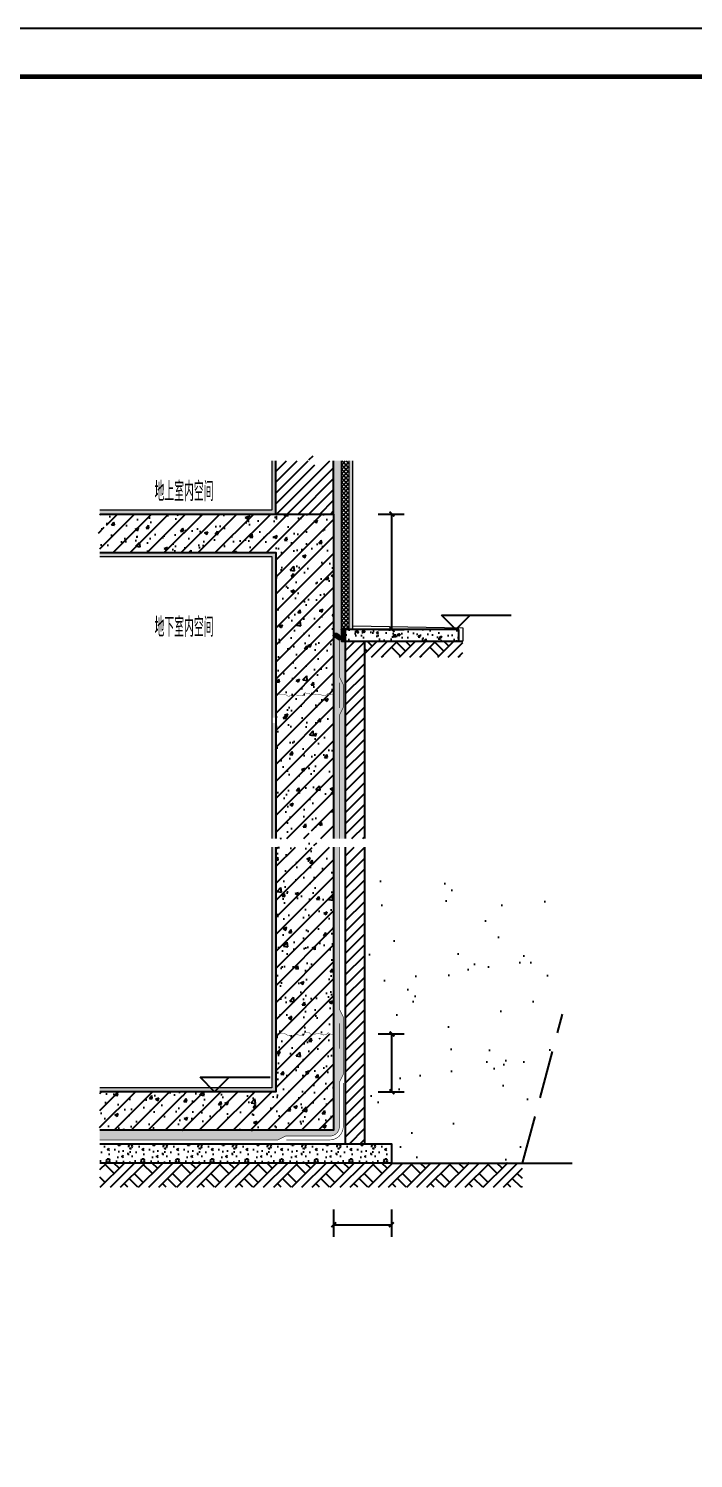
# Model space of a CAD drawing. Extents: x -737978 to 768813, y -372247 to 1140308.
# Drawn here: x -615993 to -609096, y -323813 to -308963 of the extents above; entities that cross this region are included whole.
import ezdxf

# ---------------------------------------------------------------- set-up
doc = ezdxf.new("R2010")
doc.units = 0
doc.header["$LTSCALE"] = 1000
doc.header["$MEASUREMENT"] = 0
doc.linetypes.add('DASH', pattern=[0.35, 0.25, -0.1])
doc.layers.get('0').update_dxf_attribs({"linetype": 'CONTINUOUS'})
for name, color, linetype in [('0-填充边线', 7, 'CONTINUOUS'), ('8', 8, 'CONTINUOUS'), ('DIM_ELEV', 3, 'CONTINUOUS'), ('J-COLU-梁柱', 30, 'CONTINUOUS'), ('J-WALL-墙线', 9, 'CONTINUOUS'), ('PUB_DIM', 3, 'CONTINUOUS'), ('PUB_TEXT', 7, 'CONTINUOUS'), ('PUB_TITLE', 4, 'CONTINUOUS'), ('填充', 8, 'CONTINUOUS')]:
    doc.layers.add(name, color=color, linetype=linetype)
doc.layers.add('粉刷层', color=8, linetype='CONTINUOUS', lineweight=5)
doc.styles.add('_TCH_DIM', font='SIMPLEX.shx', dxfattribs={"width": 0.8, "bigfont": 'GBCBIG.shx'})
pattern_1 = [(45, (-107196.823, -4747.148), (-28.0633, 28.0633), [])]
pattern_2 = [(37.5, (-107196.823, -4747.148), (-0.6299336, 19.2682377), [0, -15.2, 0, -17, 0, -16.25]), (7.5, (-107196.823, -4747.148), (17.697767, 28.2214607), [0, -8.2, 0, -13.7, 0, -5.25]), (327.5, (-107209.123, -4747.148), (31.1414186, 0.0565905), [0, -5, 0, -18, 0, -23.5]), (317.5, (-107209.123, -4747.148), (30.061266, 8.7767556), [0, -2.5, 0, -11.8, 0, -13.5])]

# ---------------------------------------------------------------- blocks, each defined once
blk = doc.blocks.new('_ArchTick')
at = {"color": 0, "linetype": 'ByBlock', "const_width": 0.4}
blk.add_lwpolyline([(-0.5, -0.5), (0.5, 0.5)], dxfattribs=at)
blk = doc.blocks.new('A$C284D2D22')
h = blk.add_hatch()
h.set_pattern_fill('ANSI37', color=8, scale=10, style=0)
h.set_pattern_definition([(45, (-111771.162, 70363.303), (-11.2253202, 11.2253202), []), (135, (-111771.162, 70363.303), (-11.2253202, -11.2253202), [])])
h.paths.add_polyline_path([(1345.9, 4258.6), (1305.8, 4258.6), (1305.8, 3382.2), (1325.8, 3382.2), (1345.9, 3382.2)])
h = blk.add_hatch()
h.set_pattern_fill('ANSI37', color=256, style=0)
h.set_pattern_definition([(45, (-111771.1615, 70363.303), (-1.122532015, 1.122532015), []), (135, (-111771.1615, 70363.303), (-1.122532015, -1.122532015), [])])
h.paths.add_polyline_path([(1266.4, 3360.2), (1265.9, 3349.3), (1295.9, 3328.3, 0.681902)])
h = blk.add_hatch()
h.set_pattern_fill('ANSI31', color=256, style=0)
h.set_pattern_definition([(45, (-111771.1615, 70363.303), (-1.122532015, 1.122532015), [])])
h.paths.add_polyline_path([(1305.8, 3322.2), (1325.8, 3322.2), (1325.8, 3382.2), (1305.8, 3382.2)])
h = blk.add_hatch()
h.set_pattern_fill('混凝土', color=256, scale=15, style=0)
h.set_pattern_definition([(50, (-111771.16, 70363.3), (107.58903, -9.41282), [11.25, -123.75]), (355, (-111771.16, 70363.3), (-20.8127, 112.82882), [9, -99]), (100.4514, (-111762.2, 70362.52), (86.77641, 103.41593), [9.56103, -105.17132]), (46.1842, (-111771.16, 70393.3), (160.08616, -24.82785), [16.875, -185.625]), (96.6356, (-111757.82, 70391.23), (140.1994, 146.11768), [14.34154, -157.75695]), (351.1842, (-111771.16, 70393.3), (140.1993, 146.1178), [13.5, -148.5]), (21, (-111756.16, 70385.8), (89.53606, -60.392834), [11.25, -123.75]), (326, (-111756.16, 70385.8), (36.4973, 108.77251), [9, -99]), (71.4514, (-111748.7, 70380.77), (126.033394, 48.379575), [9.56103, -105.17132]), (37.5, (-111771.16, 70363.303), (1.823978, 49.934078), [0, -97.8, 0, -100.5, 0, -99.375]), (7.5, (-111771.16, 70363.303), (39.46043, 59.161757), [0, -57.3, 0, -95.55, 0, -37.875]), (327.5, (-111804.61, 70363.303), (80.073365, -3.383231), [0, -37.5, 0, -117, 0, -155.25]), (317.5, (-111819.61, 70363.3), (87.477925, 15.015747), [0, -48.75, 0, -77.7, 0, -110.25])])
h.paths.add_polyline_path([(1915.9, 3322.2), (1915.9, 3382.2), (1325.8, 3382.2), (1325.8, 3322.2)])
h = blk.add_hatch()
h.set_pattern_fill('夯实土壤', color=8, scale=25, style=0)
h.set_pattern_definition([(45, (-111741.66, 70363.3), (-99.3485, 99.3485), []), (45, (-111689.16, 70363.3), (-99.3485, 99.3485), []), (45, (-111636.66, 70363.3), (-99.3485, 99.3485), []), (135, (-111741.66, 70363.3), (-99.3485, -99.3485), [66.25, -74.25]), (135, (-111715.41, 70389.55), (-99.3485, -99.3485), [66.25, -74.25]), (135, (-111689.16, 70415.8), (-99.3485, -99.3485), [66.25, -74.25])])
h.paths.add_polyline_path([(1425.9, 3322.2), (1425.9, 3239.3), (1935.9, 3239.3), (1935.9, 3322.2), (1915.9, 3322.2)])
h = blk.add_hatch()
h.set_pattern_fill('粉刷', color=8, scale=100, style=0)
h.set_pattern_definition([(37.5, (-114729.96, 78087.03), (-12.5987, 385.36475), [0, -304, 0, -340, 0, -325]), (7.5, (-114729.96, 78087.03), (353.9553, 564.4292), [0, -164, 0, -274, 0, -105]), (327.5, (-114975.96, 78087.03), (622.8284, 1.1318), [0, -100, 0, -360, 0, -470]), (317.5, (-114975.96, 78087.03), (601.2253, 175.5351), [0, -50, 0, -236, 0, -270])])
h.paths.add_polyline_path([(1445.9, 2097.7), (1445.9, 712.2), (1565.9, 712.2), (1565.9, 612.2), (2245.9, 612.2), (2453, 1385), (2453, 2097.7)])
h.paths.add_polyline_path([(1450.5, 1046.1), (1450.5, 1218.3), (1562.1, 1218.3), (1562.1, 1046.1)], flags=16)
h.paths.add_polyline_path([(1759.9, 959.1), (1932, 959.1), (1932, 847.5), (1759.9, 847.5)], flags=16)
at = {"layer": '填充'}
h = blk.add_hatch(dxfattribs=at)
h.set_pattern_fill('ANSI31', color=256, scale=25, style=0)
h.set_pattern_definition(pattern_1)
h.paths.add_polyline_path([(1265.9, 4258.6), (1192.5, 4258.6), (1173.4, 4206.1), (1154.9, 4311.1), (1136.3, 4258.6), (965.9, 4258.6), (965.9, 3982.2), (1265.9, 3982.2)])
h = blk.add_hatch(dxfattribs=at)
h.set_pattern_fill('砂灰土', color=256, scale=5, style=0)
h.set_pattern_definition(pattern_2)
h.paths.add_polyline_path([(1295.9, 2253.2), (1265.9, 2253.2), (1265.9, 782.2), (52.5, 782.2), (52.5, 732.2), (975.9, 732.2), (1015.9, 752.2), (1245.9, 752.2, 0.414214), (1295.9, 802.2), (1295.9, 1032.2), (1315.9, 1072.2), (1315.9, 1370.7), (1295.9, 1410.7)])
h.paths.add_polyline_path([(1315.9, 3097), (1295.9, 3137), (1295.9, 3328.3), (1265.9, 3349.3), (1265.9, 2297.3), (1295.9, 2297.3), (1295.9, 2938), (1315.9, 2978)], flags=17)
h.paths.add_polyline_path([(1305.8, 4258.6), (1265.9, 4258.6), (1265.9, 3982.2), (1265.9, 3360, -0.689036), (1295.9, 3328.3), (1295.9, 3137), (1315.9, 3097), (1315.9, 2978), (1295.9, 2938), (1295.9, 2297.3), (1325.9, 2297.3), (1325.9, 3322.2), (1305.8, 3322.2), (1305.8, 3382.2)])
h.paths.add_polyline_path([(1365.9, 4258.6), (1345.9, 4258.6), (1345.9, 3382.2), (1365.9, 3382.2)])
h.paths.add_polyline_path([(965.9, 4258.6), (945.9, 4258.6), (945.9, 4002.2), (52.5, 4002.2), (52.5, 3982.2), (965.9, 3982.2)])
h = blk.add_hatch(dxfattribs=at)
h.set_pattern_fill('钢筋混凝土', color=256, scale=25, style=0)
h.set_pattern_definition([(45, (-107196.823, -4747.15), (-44.194174, 44.194174), []), (50, (-107196.82, -4747.15), (179.31505, -15.68803), [18.75, -206.25]), (355, (-107196.82, -4747.15), (-34.68783, 188.04803), [15, -165]), (100.4514, (-107181.88, -4748.46), (144.62735, 172.35989), [15.93505, -175.28553]), (46.1842, (-107196.82, -4697.15), (266.81026, -41.37975), [28.125, -309.375]), (96.6356, (-107174.6, -4700.6), (233.6657, 243.52947), [23.9026, -262.92825]), (351.1842, (-107196.82, -4697.15), (233.6655, 243.52965), [22.5, -247.5]), (21, (-107171.82, -4709.65), (149.22676, -100.65472), [18.75, -206.25]), (326, (-107171.82, -4709.65), (60.82883, 181.2875), [15, -165]), (71.4514, (-107159.39, -4718.04), (210.05566, 80.63262), [15.93505, -175.28553]), (37.5, (-107196.823, -4747.15), (3.039964, 83.223463), [0, -163, 0, -167.5, 0, -165.625]), (7.5, (-107196.82, -4747.15), (65.767384, 98.60293), [0, -95.5, 0, -159.25, 0, -63.125]), (327.5, (-107252.57, -4747.15), (133.45561, -5.638718), [0, -62.5, 0, -195, 0, -258.75]), (317.5, (-107277.57, -4747.15), (145.79654, 25.02625), [0, -81.25, 0, -129.5, 0, -183.75])])
h.paths.add_polyline_path([(965.9, 3782.2), (965.9, 3044.2), (980.1, 3046.6), (1013.3, 3047), (1028.6, 3036.7), (1060.4, 3038.9), (1068.4, 3043.7), (1087.7, 3038), (1115, 3039.9), (1115.7, 3053.4), (1140.3, 3051.1), (1146.1, 3043.4), (1166.6, 3043.4), (1191.1, 3046.6), (1214.2, 3038.6), (1228.7, 3042.8), (1238.3, 3051.4), (1244.4, 3044.6), (1263.7, 3042.8), (1265.9, 3044), (1265.9, 3982.2), (52.5, 3982.2), (52.5, 3937.8), (105, 3918.7), (0, 3900.2), (52.5, 3881.5), (52.5, 3782.2)])
h.paths.add_polyline_path([(1265.9, 3042.6), (1232.1, 3045.8), (1221.3, 3036.1), (1191.1, 3046.6), (1166.6, 3043.4), (1146.1, 3043.4), (1140.3, 3051.1), (1115.7, 3053.4), (1115, 3039.9), (1087.7, 3038), (1068.4, 3043.7), (1060.4, 3038.9), (1028.6, 3036.7), (1019.6, 3042.8), (1008, 3046.9), (980.1, 3046.6), (965.9, 3044.2), (965.9, 2297.3), (1129.5, 2297.3), (1148.2, 2349.8), (1166.7, 2244.8), (1185.8, 2297.3), (1265.9, 2297.3)])
edge = h.paths.add_edge_path()
edge.add_line((1265.9, 2253.2), (1181.8, 2253.2))
edge.add_line((1181.8, 2253.2), (1162.7, 2200.7))
edge.add_line((1162.7, 2200.7), (1144.1, 2305.7))
edge.add_line((1144.1, 2305.7), (1125.5, 2253.2))
edge.add_line((1125.5, 2253.2), (965.9, 2253.2))
edge.add_line((965.9, 2253.2), (965.9, 1282.2))
edge.add_line((965.9, 1282.2), (980.1, 1284.6))
edge.add_line((980.1, 1284.6), (1013.3, 1285))
edge.add_line((1013.3, 1285), (1028.6, 1274.6))
edge.add_line((1028.6, 1274.6), (1060.4, 1276.9))
edge.add_line((1060.4, 1276.9), (1068.4, 1281.7))
edge.add_line((1068.4, 1281.7), (1087.7, 1275.9))
edge.add_line((1087.7, 1275.9), (1115, 1277.9))
edge.add_line((1115, 1277.9), (1115.7, 1291.3))
edge.add_line((1115.7, 1291.3), (1140.3, 1289.1))
edge.add_line((1140.3, 1289.1), (1146.1, 1281.4))
edge.add_line((1146.1, 1281.4), (1166.6, 1281.4))
edge.add_line((1166.6, 1281.4), (1174.7, 1282.5))
edge.add_arc((1191.1, 1276.9), 17.2, 46.90195, 161.17997, ccw=False)
edge.add_line((1202.8, 1289.5), (1265.9, 1356.9))
edge.add_line((1265.9, 1356.9), (1265.9, 2253.2))
edge = h.paths.add_edge_path()
edge.add_line((965.9, 982.2), (482.1, 982.2))
edge.add_line((482.1, 982.2), (482.1, 782.2))
edge.add_line((482.1, 782.2), (1265.9, 782.2))
edge.add_line((1265.9, 782.2), (1265.9, 1280.5))
edge.add_line((1265.9, 1280.5), (1232.1, 1283.8))
edge.add_line((1232.1, 1283.8), (1221.3, 1274.1))
edge.add_line((1221.3, 1274.1), (1208.2, 1278.7))
edge.add_arc((1191.1, 1276.9), 17.2, -195.12275, 5.85135, ccw=False)
edge.add_line((1174.4, 1281.4), (1146.1, 1281.4))
edge.add_line((1146.1, 1281.4), (1140.3, 1289.1))
edge.add_line((1140.3, 1289.1), (1115.7, 1291.3))
edge.add_line((1115.7, 1291.3), (1115, 1277.9))
edge.add_line((1115, 1277.9), (1087.7, 1275.9))
edge.add_line((1087.7, 1275.9), (1068.4, 1281.7))
edge.add_line((1068.4, 1281.7), (1060.4, 1276.9))
edge.add_line((1060.4, 1276.9), (1028.6, 1274.6))
edge.add_line((1028.6, 1274.6), (1019.6, 1280.7))
edge.add_line((1019.6, 1280.7), (1008, 1284.9))
edge.add_line((1008, 1284.9), (980.1, 1284.6))
edge.add_line((980.1, 1284.6), (965.9, 1282.2))
edge.add_line((965.9, 1282.2), (965.9, 982.2))
h.paths.add_polyline_path([(51.7, 782.2), (481.3, 782.2), (482.9, 982.2), (53.3, 982.2)])
h = blk.add_hatch(dxfattribs=at)
h.set_pattern_fill('砂灰土', color=256, scale=5, style=0)
h.set_pattern_definition(pattern_2)
h.paths.add_polyline_path([(965.9, 3782.2), (52.5, 3782.2), (52.5, 3762.2), (945.9, 3762.2), (945.9, 3698), (965.9, 3720.2)])
h.paths.add_polyline_path([(965.9, 3720.2), (945.9, 3698), (945.9, 3336.5), (965.9, 3353.9)])
h.paths.add_polyline_path([(965.9, 3353.9), (945.9, 3336.5), (945.9, 2924.3), (965.9, 2924.3)])
h.paths.add_polyline_path([(965.9, 2897), (945.9, 2897), (945.9, 2297.3), (965.9, 2297.3)])
h.paths.add_polyline_path([(965.9, 2253.2), (945.9, 2253.2), (945.9, 1002.2), (663.2, 1002.2), (663.2, 982.2), (965.9, 982.2)])
h.paths.add_polyline_path([(663.2, 1002.2), (52.5, 1002.2), (52.5, 982.2), (663.2, 982.2)])
h = blk.add_hatch(dxfattribs=at)
h.set_pattern_fill('ANSI31', color=256, scale=25, style=0)
h.set_pattern_definition(pattern_1)
h.paths.add_polyline_path([(1425.9, 3322.2), (1325.9, 3322.2), (1325.9, 2785.3), (1425.9, 2687.7)])
h.paths.add_polyline_path([(1425.9, 2687.7), (1325.9, 2785.3), (1325.9, 2297.3), (1425.9, 2297.3)])
h.paths.add_polyline_path([(1425.9, 2253.2), (1325.9, 2253.2), (1325.9, 1421.1), (1425.9, 1527.9)])
h.paths.add_polyline_path([(1425.9, 1527.9), (1325.9, 1421.1), (1325.9, 1275), (1425.9, 1372.6)])
h.paths.add_polyline_path([(1425.9, 1372.6), (1325.9, 1275), (1325.9, 712.2), (1425.9, 712.2)])
h = blk.add_hatch(dxfattribs=at)
h.set_pattern_fill('加气混凝土', color=256, scale=15, style=0)
h.set_pattern_definition([(0, (-115543.81, 78032.13), (90, 180), [0, -180]), (0, (-115649.11, 78007.83), (90, 180), [0, -180]), (0, (-115590.61, 78006.03), (90, 180), [0, -180]), (0, (-115526.71, 78059.13), (90, 180), [0, -180]), (0, (-115601.41, 77997.03), (90, 180), [0, -180]), (0, (-115508.71, 78172.53), (90, 180), [0, -180]), (0, (-115563.61, 78158.13), (90, 180), [0, -180]), (0, (-115534.81, 78135.63), (90, 180), [0, -180]), (0, (-115681.51, 78132.03), (90, 180), [0, -180]), (0, (-115593.31, 78123.93), (90, 180), [0, -180]), (0, (-115627.51, 78078.03), (90, 180), [0, -180]), (0, (-115625.71, 78010.53), (90, 180), [0, -180]), (0, (-115558.21, 78003.33), (90, 180), [0, -180]), (0, (-115508.71, 78082.53), (90, 180), [0, -180]), (0, (-115677.01, 78054.63), (90, 180), [0, -180]), (0, (-115661.71, 78085.23), (90, 180), [0, -180]), (0, (-115591.51, 78072.63), (90, 180), [0, -180]), (0, (-115616.71, 78046.53), (90, 180), [0, -180]), (0, (-115631.11, 78105.93), (90, 180), [0, -180]), (0, (-115608.61, 78173.43), (90, 180), [0, -180]), (0, (-115669.81, 78016.83), (90, 180), [0, -180]), (0, (-115570.81, 78136.53), (90, 180), [0, -180]), (0, (-115654.51, 78139.23), (90, 180), [0, -180]), (0, (-115668.91, 78162.63), (90, 180), [0, -180]), (130.601294, (-115519.771, 78116.174), (-449.999995, 540.00000236), [7.90247, -3311.1333]), (18.434949, (-115532.628, 78119.602), (449.9999983, 179.9999987), [8.13157, -1130.28837]), (90, (-115532.63, 78111.89), (90, 180), [7.71429, -352.2857]), (161.56505, (-115524.914, 78109.317), (-450.000002, 179.9999866), [8.13157, -1130.28837]), (53.130102, (-115524.914, 78109.317), (90, 180), [8.57143, -891.42855]), (135, (-115518.056, 78017.6), (-90.00001, 179.999988), [7.2731, -501.84378]), (45, (-115528.34, 78017.6), (90, 180), [7.2731, -501.84378]), (135, (-115523.2, 78012.46), (-90.00001, 179.999988), [7.2731, -501.84378]), (45, (-115523.2, 78012.46), (90, 180), [7.2731, -501.84378]), (116.56505, (-115604.63, 78138.46), (-2e-05, 359.99999), [9.58315, -191.66295]), (180, (-115608.91, 78147.03), (-90, 180), [10.28571, -169.71427]), (63.43495, (-115623.48, 78138.46), (8e-07, 360), [9.58315, -191.66295]), (116.56505, (-115619.2, 78129.89), (-2e-05, 359.99999), [9.58315, -191.66295]), (0, (-115619.2, 78129.89), (90, 180), [10.28571, -169.71427]), (63.43495, (-115608.91, 78129.89), (8e-07, 360), [9.58315, -191.66295]), (107.102728, (-115536.9136, 78077.602), (-269.99998968, 900.00000145), [11.6584, -4884.87075]), (143.972626, (-115540.342, 78088.745), (-1709.9999783, 1259.9999986), [11.6584, -2436.606]), (180, (-115549.77, 78095.6), (-90, 180), [11.14286, -168.85713]), (36.027373, (-115570.342, 78088.745), (1709.9999874, 1259.9999864), [11.6584, -2436.606]), (71.56505, (-115573.77, 78078.46), (270.0000014, 899.9999985), [10.8421, -1127.57784]), (107.102728, (-115570.342, 78067.3165), (-269.99998968, 900.00000145), [11.6584, -4884.87075]), (143.972626, (-115560.914, 78060.46), (-1709.9999783, 1259.9999986), [11.6584, -2436.606]), (0, (-115560.91, 78060.46), (90, 180), [11.14286, -168.85713]), (36.027373, (-115549.771, 78060.46), (1709.9999874, 1259.9999864), [11.6584, -2436.606]), (71.56505, (-115540.342, 78067.317), (270.0000014, 899.9999985), [10.8421, -1127.57784]), (150.255118, (-115535.2, 78161.602), (-270.0000006, 179.9999978), [6.9105, -1444.29588]), (90, (-115541.2, 78158.17), (90, 180), [6.85714, -353.14283]), (29.744881, (-115541.2, 78158.174), (270, 179.999999), [6.9105, -1444.29588]), (116.56505, (-115577.2, 78033.89), (-2e-05, 359.99999), [9.58315, -191.66295]), (168.690067, (-115581.485, 78042.46), (-810.0000006, 179.9999955), [8.74118, -1826.90565]), (41.185925, (-115596.9136, 78038.174), (2249.99998637, 1979.9999827), [9.11155, -3817.7406]), (90, (-115596.91, 78029.6), (90, 180), [8.57143, -351.42855]), (138.814074, (-115590.056, 78023.602), (-2249.99996, 1980.0000126), [9.11155, -3817.7406]), (16.699244, (-115590.056, 78023.602), (2969.99997765, 899.99999057), [8.94884, -3749.56125]), (60.945396, (-115581.485, 78026.174), (89.99999976, 179.9999984), [8.82483, -3697.60185]), (109.983106, (-115652.628, 78109.3165), (-450.0000017, 1259.99999667), [10.0326, -4203.65925]), (155.556045, (-115656.0564, 78118.745), (-1170.00000446, 539.9999888), [10.3569, -4339.53945]), (24.443955, (-115674.9136, 78118.745), (1170.0000006, 539.9999974), [10.3569, -4339.53945]), (70.0168934, (-115678.342, 78109.3165), (450.00000136, 1259.99999687), [10.0326, -4203.65925]), (109.983106, (-115674.9136, 78099.888), (-450.0000017, 1259.99999667), [10.0326, -4203.65925]), (160.016893, (-115665.485, 78096.46), (-450.0000003, 179.9999918), [10.0326, -2096.81325]), (19.983107, (-115665.485, 78096.46), (449.9999975, 179.9999997), [10.0326, -2096.81325]), (70.0168934, (-115656.0564, 78099.888), (450.00000136, 1259.99999687), [10.0326, -4203.65925]), (122.005383, (-115585.77, 78093.03), (-90.000012, 179.9999908), [8.08627, -1690.0302]), (18.434949, (-115597.77, 78097.317), (449.9999983, 179.9999987), [8.13157, -1130.28837]), (90, (-115597.77, 78089.6), (90, 180), [7.71429, -352.2857]), (161.56505, (-115590.056, 78087.03), (-450.000002, 179.9999866), [8.13157, -1130.28837]), (54.462322, (-115590.056, 78087.031), (629.9999991, 899.99999865), [7.37342, -3089.46345]), (116.56505, (-115638.06, 78049.32), (-2e-05, 359.99999), [9.58315, -191.66295]), (180, (-115642.34, 78057.89), (-90, 180), [9.42857, -170.57142]), (59.036243, (-115656.914, 78049.317), (90.0000003, 179.9999991), [9.99592, -2089.1466]), (120.963756, (-115651.77, 78040.745), (-90.0000123, 179.9999917), [9.99592, -2089.1466]), (0, (-115651.77, 78040.75), (90, 180), [9.42857, -170.57142]), (63.43495, (-115642.34, 78040.75), (8e-07, 360), [9.58315, -191.66295])])
h.paths.add_polyline_path([(1565.9, 612.2), (1565.9, 712.2), (52.5, 712.2), (52.5, 612.2)])
h = blk.add_hatch(dxfattribs=at)
h.set_pattern_fill('夯实土壤', color=256, scale=25)
h.set_pattern_definition([(45, (-107167.32, -4747.15), (-99.3485, 99.3485), []), (45, (-107114.82, -4747.15), (-99.3485, 99.3485), []), (45, (-107062.32, -4747.15), (-99.3485, 99.3485), []), (135, (-107167.32, -4747.15), (-99.3485, -99.3485), [66.25, -74.25]), (135, (-107141.07, -4720.9), (-99.3485, -99.3485), [66.25, -74.25]), (135, (-107114.82, -4694.65), (-99.3485, -99.3485), [66.25, -74.25])])
h.paths.add_polyline_path([(640, 612.2), (52.5, 612.2), (52.5, 486.8), (640, 486.8)])
h.paths.add_polyline_path([(1181.9, 612.2), (640, 612.2), (640, 486.8), (1181.9, 486.8)])
h.paths.add_polyline_path([(2245.9, 612.2), (1565.9, 612.2), (1181.9, 612.2), (1181.9, 486.8), (2245.9, 486.8)])
blk.add_lwpolyline([(1295.9, 3328.3), (1265.9, 3349.3), (1266.4, 3360.2, -0.681902)], format="xyb", close=True)
for points in [[(1325.8, 3382.2), (1305.8, 3382.2), (1305.8, 3322.2), (1325.8, 3322.2)], [(1915.9, 3322.2), (1935.9, 3322.2)], [(1565.9, 612.2), (2503.6, 612.2)]]:
    blk.add_lwpolyline(points)
blk.add_lwpolyline([(1295.9, 2297.3, 3, 3, 0), (1295.9, 2938, 3, 3, 0), (1315.9, 2978, 3, 3, 0), (1315.9, 3097, 3, 3, 0), (1295.9, 3137, 3, 3, 0), (1295.9, 3328.3, 0, 0, 0)], format="xyseb")
for points, const_width in [([(965.9, 3044.2), (980.1, 3046.6), (1008, 3046.9), (1019.6, 3042.8), (1028.6, 3036.7), (1060.4, 3038.9), (1068.4, 3043.7), (1087.7, 3038), (1115, 3039.9), (1115.7, 3053.4), (1140.3, 3051.1), (1146.1, 3043.4), (1166.6, 3043.4), (1191.1, 3046.6), (1214.2, 3038.6), (1228.7, 3042.8), (1238.3, 3051.4), (1244.4, 3044.6), (1263.7, 3042.8), (1265.9, 3044)], 2), ([(1295.9, 3106.9), (1295.9, 2975.5)], 3), ([(1295.9, 2253.6), (1295.9, 1410.7)], 3), ([(1315.9, 1370.7), (1295.9, 1410.7)], 3), ([(1295.9, 1336.7), (1295.9, 1205.3)], 3), ([(965.9, 1282.2), (980.1, 1284.6), (1008, 1284.9), (1019.6, 1280.7), (1028.6, 1274.6), (1060.4, 1276.9), (1068.4, 1281.7), (1087.7, 1275.9), (1115, 1277.9), (1115.7, 1291.3), (1140.3, 1289.1), (1146.1, 1281.4), (1166.6, 1281.4), (1191.1, 1284.6), (1214.2, 1276.6), (1228.7, 1280.8), (1238.3, 1289.4), (1244.4, 1282.6), (1263.7, 1280.8), (1265.9, 1282)], 2)]:
    blk.add_lwpolyline(points, dxfattribs=dict(const_width=const_width))
at = {"const_width": 3}
for points in [[(1315.9, 1370.7), (1315.9, 1072.2), (1295.9, 1032.2), (1295.9, 802.2, -0.414214), (1245.9, 752.2), (1015.9, 752.2), (975.9, 732.2), (52.5, 732.2)], [(1315.9, 1027.5), (1315.9, 802.2, -0.414214), (1245.9, 732.2), (1020.7, 732.2)]]:
    blk.add_lwpolyline(points, format="xyb", dxfattribs=at)
at = {"linetype": 'DASH'}
blk.add_lwpolyline([(2245.9, 612.2), (2453, 1385)], dxfattribs=at)
at = {"layer": 'DIM_ELEV'}
for p, q in [((1899.7, 3382.2), (1824.7, 3457.2)), ((1824.7, 3457.2), (2187.6, 3457.2)), ((1899.7, 3382.2), (1974.7, 3457.2)), ((648.3, 982.2), (573.3, 1057.2)), ((573.3, 1057.2), (936.2, 1057.2)), ((648.3, 982.2), (723.3, 1057.2))]:
    blk.add_line(p, q, dxfattribs=at)
at = {"layer": 'J-COLU-梁柱'}
for points in [[(52.5, 3982.2), (1265.9, 3982.2), (1265.9, 2297.3)], [(52.5, 3782.2), (965.9, 3782.2), (965.9, 2297.3)], [(1265.9, 2253.2), (1265.9, 782.2), (52.5, 782.2)], [(965.9, 2253.2), (965.9, 982.2), (52.5, 982.2)]]:
    blk.add_lwpolyline(points, dxfattribs=at)
at = {"layer": 'J-WALL-墙线'}
for points in [[(965.9, 3982.2), (965.9, 4258.6)], [(1265.9, 3982.2), (1265.9, 4258.6)], [(1325.9, 3322.2), (1325.9, 2297.3)], [(1425.9, 3322.2), (1425.9, 2297.3)], [(1325.9, 2253.2), (1325.9, 712.2)], [(1425.9, 2253.2), (1425.9, 712.2)], [(52.5, 712.2), (1565.9, 712.2), (1565.9, 612.2), (52.5, 612.2)]]:
    blk.add_lwpolyline(points, dxfattribs=at)
blk.add_lwpolyline([(1915.9, 3382.2), (1325.8, 3382.2), (1325.8, 3322.2), (1915.9, 3322.2)], close=True, dxfattribs=at)
at = {"layer": 'PUB_DIM'}
for p, q in [((1497.3, 3982.2), (1631, 3982.2)), ((1568.5, 3382.2), (1568.5, 3982.2)), ((1497.3, 3382.2), (1631, 3382.2)), ((1497.3, 1282.2), (1631, 1282.2)), ((1568.5, 982.2), (1568.5, 1282.2)), ((1497.3, 982.2), (1631, 982.2)), ((1265.9, 370.5), (1265.9, 229)), ((1565.9, 370.5), (1565.9, 229)), ((1265.9, 291.5), (1565.9, 291.5))]:
    blk.add_line(p, q, dxfattribs=at)
at = {"layer": '粉刷层'}
for points in [[(945.9, 4258.6), (945.9, 4002.2), (52.5, 4002.2)], [(1305.8, 3382.2), (1305.8, 4258.6)], [(1345.9, 3382.2), (1345.9, 4258.6)], [(1365.9, 3382.2), (1365.9, 4258.6)], [(52.5, 3762.2), (945.9, 3762.2), (945.9, 2297.3)], [(1365.9, 3402.2), (1935.9, 3392.2), (1935.9, 3322.2)], [(945.9, 2253.2), (945.9, 1002.2), (52.5, 1002.2)]]:
    blk.add_lwpolyline(points, dxfattribs=at)
at = {"layer": 'PUB_DIM', "xscale": 25, "yscale": 25, "zscale": 25}
for p, rotation in [((1568.5, 3982.2), 90), ((1568.5, 3382.2), 270), ((1568.5, 1282.2), 90), ((1568.5, 982.2), 270), ((1265.9, 291.5), 180)]:
    blk.add_blockref('_ArchTick', p, dxfattribs=dict(at, rotation=rotation))
blk.add_blockref('_ArchTick', (1565.9, 291.5), dxfattribs=at)
at = {"layer": 'PUB_TEXT', "style": '_TCH_DIM', "width": 0.7}
for s, p in [('地上室内空间', (336.5, 4049.1)), ('地下室内空间', (336.5, 3344.6))]:
    blk.add_text(s, height=101.28, dxfattribs=at).set_placement(p)
blk = doc.blocks.new('A$C65202892')
at = {"layer": '8'}
h = blk.add_hatch(dxfattribs=at)
h.set_pattern_fill('钢筋混凝土', color=256, scale=50, style=0)
h.set_pattern_definition([(45, (-9501.73, -890.43), (-88.38835, 88.38835), []), (50, (-9501.73, -890.43), (358.63, -31.376), [37.5, -412.5]), (355, (-9501.73, -890.43), (-69.3757, 376.096), [30, -330]), (100.4514, (-9471.85, -893.04), (289.2547, 344.72), [31.87, -350.571]), (46.1842, (-9501.73, -790.43), (533.6205, -82.7595), [56.25, -618.75]), (96.6356, (-9457.26, -797.3), (467.331, 487.059), [47.805, -525.856]), (351.1842, (-9501.73, -790.43), (467.331, 487.06), [45, -495]), (21, (-9451.73, -815.43), (298.4535, -201.3094), [37.5, -412.5]), (326, (-9451.73, -815.43), (121.6577, 362.575), [30, -330]), (71.4514, (-9426.86, -832.2), (420.1113, 161.265), [31.87, -350.571]), (37.5, (-9501.73, -890.43), (6.0799, 166.4469), [0, -326, 0, -335, 0, -331.25]), (7.5, (-9501.73, -890.43), (131.5348, 197.2059), [0, -191, 0, -318.5, 0, -126.25]), (327.5, (-9613.23, -890.43), (266.9112, -11.2774), [0, -125, 0, -390, 0, -517.5]), (317.5, (-9663.23, -890.43), (291.593, 50.0525), [0, -162.5, 0, -259, 0, -367.5])])
h.paths.add_polyline_path([(6473, 2895), (10344, 2895), (10344, 2795), (6473, 2795)])
h.paths.add_polyline_path([(10344, 2895), (11176, 2895), (10537, 2895), (10537, 2869), (10537, 2846), (10537, 2795), (10344, 2795)])
h.paths.add_polyline_path([(6177, 2795), (6177, 2895), (6473, 2895), (6473, 2795)])
h.paths.add_polyline_path([(2376, 1895), (2376, 1795), (4074, 1795), (4474, 2795), (6063, 2795), (6063, 2895), (4406, 2895), (4006, 1895)])

msp = doc.modelspace()

# ---------------------------------------------------------------- linework, layer by layer
at = {"layer": 'PUB_TITLE'}
msp.add_lwpolyline([(-629457.6, -338662.7), (-587407.6, -338662.7), (-587407.6, -308962.7), (-629457.6, -308962.7)], close=True, dxfattribs=at)
at = {"layer": 'PUB_TITLE', "const_width": 50}
msp.add_lwpolyline([(-628207.6, -338162.7), (-587907.6, -338162.7), (-587907.6, -309462.7), (-628207.6, -309462.7)], close=True, dxfattribs=at)

# ---------------------------------------------------------------- block references
msp.add_blockref('A$C65202892', (-626832.3, -322590.3))
at = {"layer": '0-填充边线', "xscale": 2, "yscale": 2, "zscale": 2}
msp.add_blockref('A$C284D2D22', (-615359.8, -321969.1), dxfattribs=at)

doc.saveas('drawing.dxf')
